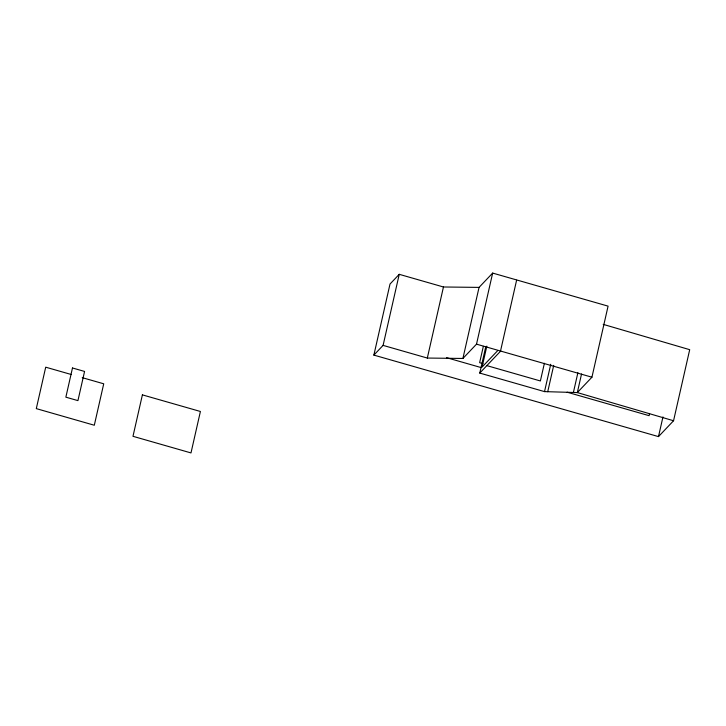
<?xml version="1.0" encoding="UTF-8"?>
<svg xmlns="http://www.w3.org/2000/svg" width="726" height="726" viewBox="0 0 726 726"><rect width="100%" height="100%" fill="white"/><g stroke="black" fill="none" stroke-linecap="round" stroke-linejoin="round"><path stroke-width="1.09" d="M603.206 324.359L689.7 349.678L673.556 420.744L658.491 436.607L373.872 355.096L390.016 284.029L399.236 274.319L443.459 286.988L479.051 287.396L492.655 273.076L608.079 306.136L591.935 377.202L577.324 392.584L544.518 391.613L479.768 373.073L485.73 346.837M373.872 355.096L383.092 345.385L399.236 274.319M383.092 345.385L427.315 358.054L443.459 286.988M427.315 358.054L462.907 358.462L479.051 287.396M462.907 358.462L476.51 344.151L492.655 273.076M483.353 346.32L479.641 362.682L482.863 363.599M486.837 346.139L482.082 367.075L497.428 350.921M500.459 351.302L516.603 280.227M544.4 363.263L540.38 380.959L487.146 365.713M544.518 391.613L550.735 364.28M547.731 391.713L553.72 365.369M573.404 392.467L577.896 372.71M581.544 373.999L577.324 392.584L673.556 420.744M649.598 413.511L649.108 415.68L567.124 392.203M658.491 436.607L662.965 416.924M479.768 373.073L500.677 351.066M476.51 344.151L591.935 377.202M446.581 357.682L481.338 367.637M71.493 374.571L45.711 367.184L36.3 408.62L94.307 425.236L103.727 383.8L82.238 377.647M72.482 367.982L65.857 397.167L77.936 400.625L84.57 371.44L72.482 367.982M142.396 394.871L132.985 436.308L190.992 452.924L200.403 411.479L142.396 394.871"/></g></svg>
